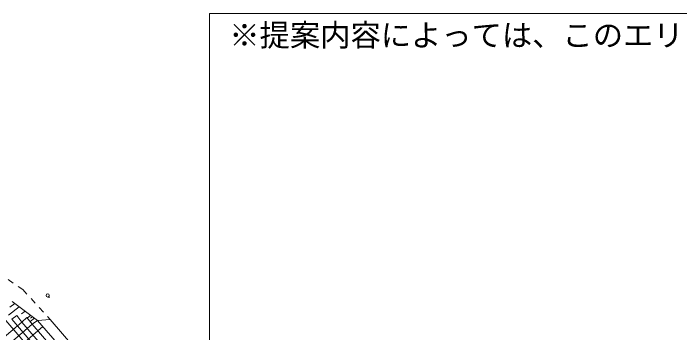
# Model space of a CAD drawing. Units: millimetres, scale not verified. Extents: x -294350 to 464306, y -228900 to 207900.
# Drawn here: x 132873 to 209871, y 62191 to 99039 of the extents above; entities that cross this region are included whole.
import ezdxf
from ezdxf.enums import TextEntityAlignment as Align

# ---------------------------------------------------------------- set-up
doc = ezdxf.new("R2010")
doc.units = ezdxf.units.MM
doc.header["$LTSCALE"] = 700
doc.linetypes.add('USER1', pattern=[2, 1, -1])
doc.layers.add('0-0', color=7, linetype='Continuous')
doc.layers.add('0-5_S-BGD', color=8, linetype='Continuous', lineweight=13)
doc.layers.add('0-8_最終2案', color=1, linetype='Continuous', lineweight=13)
doc.styles.add('ＭＳ ゴシック', font='')
doc.styles.get('ＭＳ ゴシック').set_extended_font_data('MS Gothic')

# ---------------------------------------------------------------- blocks, each defined once
blk = doc.blocks.new('広葉樹林_3')
at = {"layer": '0-5_S-BGD'}
blk.add_line((55409953873, -88822139421), (55410128873, -88822139421), dxfattribs=at)
blk.add_circle((55409953873, -88822008171), 131250, dxfattribs=at)

msp = doc.modelspace()

# ---------------------------------------------------------------- linework, layer by layer
at = {"layer": '0-5_S-BGD', "linetype": 'USER1'}
for p, q in [((129985, 69888), (133979, 67154)), ((133979, 67154), (137139, 63708))]:
    msp.add_line(p, q, dxfattribs=at)
at = {"layer": '0-5_S-BGD'}
for p, q in [((133032, 65571.1), (132469.3, 65131.5)), ((132745, 65784), (135683, 63604)), ((139140, 55326), (130903, 64870)), ((133564.4, 65175.9), (132314.1, 64199)), ((134225.4, 64685.5), (133805.1, 64357.2)), ((133272, 64173), (132686, 63749)), ((133868, 63412), (133272, 64173)), ((134432, 63922), (133868, 63412)), ((134432, 63922), (135056, 63161)), ((134886.3, 64195.1), (134472.9, 63872.1)), ((135104.9, 64032.9), (134872.1, 63851.1)), ((131276.6, 61236.2), (133868, 63412)), ((131928, 60478.2), (135055.7, 63161.3)), ((140923, 54205), (132686, 63749)), ((142105, 53868), (133868, 63412)), ((135323.4, 63870.8), (134805.7, 63466.3)), ((135683, 63604), (135056, 63161)), ((143293, 53617), (135056, 63161)), ((135683, 63604), (137139, 63708)), ((143920, 54060), (135683, 63604)), ((137139, 63708), (144752, 54878)), ((132579.7, 59719.8), (136289, 62901.8))]:
    msp.add_line(p, q, dxfattribs=at)
at = {"layer": '0-8_最終2案', "color": 7}
for p, q in [((155545.9, 99039), (175137.8, 99039)), ((155545.9, 22641.1), (155545.9, 99039)), ((175137.8, 99039), (260172.3, 99039))]:
    msp.add_line(p, q, dxfattribs=at)

# ---------------------------------------------------------------- block references
at = {"layer": '0-0', "xscale": 0.001428571, "yscale": 0.001428571}
msp.add_blockref('広葉樹林_3', (-79020209.6, 126955030.8), dxfattribs=at)

# ---------------------------------------------------------------- texts
at = {"layer": '0-8_最終2案', "color": 7, "style": 'ＭＳ ゴシック'}
msp.add_text('※提案内容によっては、このエリアを必ず使用する必要はない。', height=2566, dxfattribs=at).set_placement((157828.4, 94467.2), align=Align.BOTTOM_LEFT)

doc.saveas('drawing.dxf')
